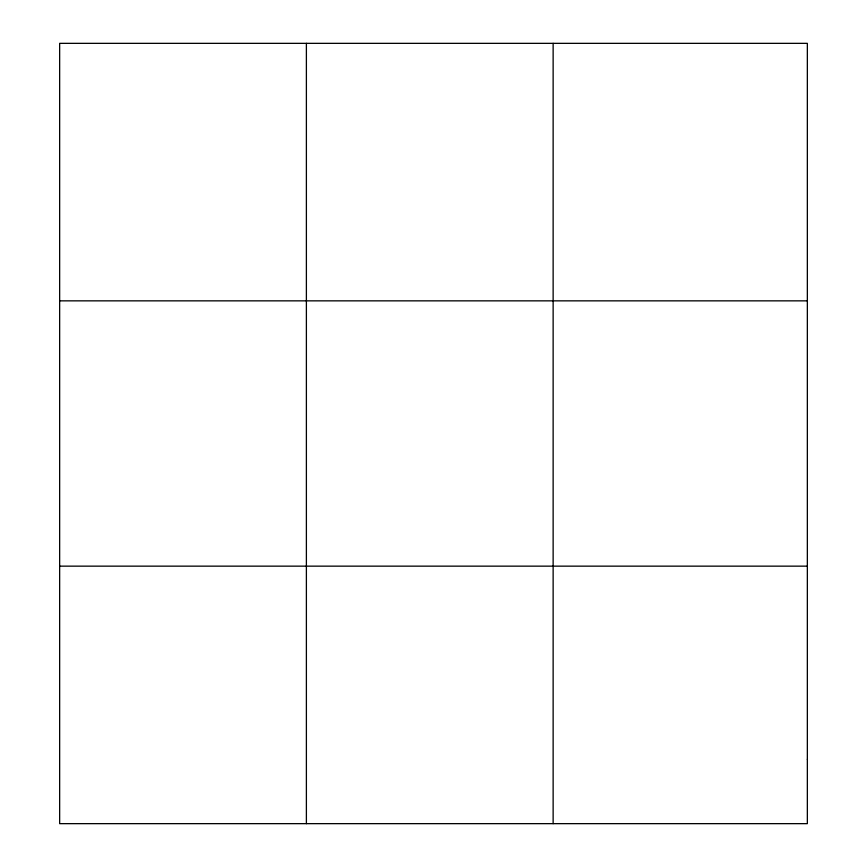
<?xml version="1.0" encoding="UTF-8"?>
<svg xmlns="http://www.w3.org/2000/svg" width="867" height="867" viewBox="0 0 867 867"><rect width="100%" height="100%" fill="white"/><g stroke="black" fill="none" stroke-linecap="round" stroke-linejoin="round"><path stroke-width="1.3" d="M306.387 823.65L306.387 43.35M553.135 823.65L553.135 43.35M59.65 300.849L807.35 300.849M59.65 566.151L807.35 566.151M807.35 759.275L807.35 823.65L59.65 823.65L59.65 43.35L807.35 43.35L807.35 759.275"/></g></svg>
